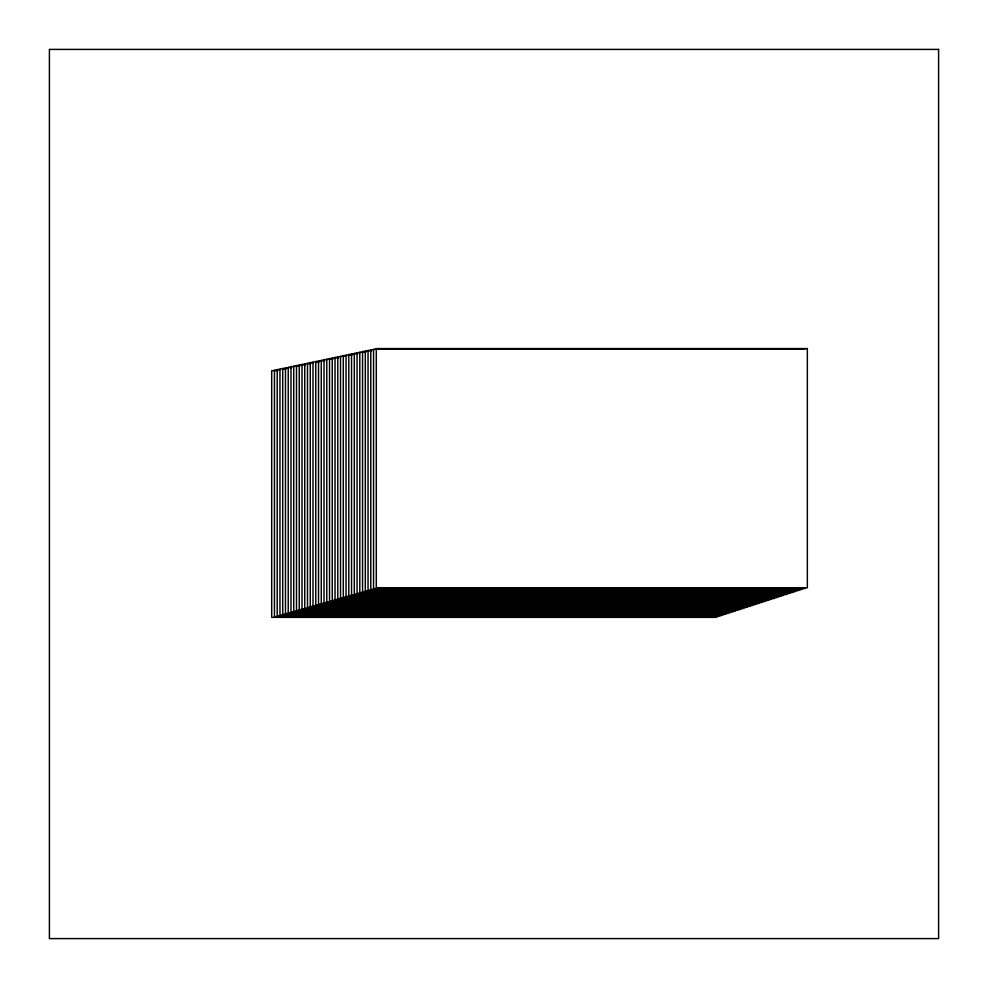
<?xml version="1.0" encoding="UTF-8"?>
<svg xmlns="http://www.w3.org/2000/svg" width="988" height="988" viewBox="0 0 988 988"><rect width="100%" height="100%" fill="white"/><g stroke="black" fill="none" stroke-linecap="round" stroke-linejoin="round"><path stroke-width="1.48" d="M804.948 349.159L373.55 349.159L373.55 588.527L804.948 588.527M373.884 349.74L370.796 349.74L370.796 589.305L802.54 589.305M371.13 350.32L368.042 350.32L368.042 590.083L800.144 590.083M371.451 350.901L365.301 350.901L365.301 590.861L797.748 590.861M365.622 351.481L362.547 351.481L362.547 591.639L795.352 591.639M365.968 352.074L359.793 352.074L359.793 592.417L792.956 592.417M360.126 352.654L357.051 352.654L357.051 593.195L790.561 593.195M357.372 353.235L354.297 353.235L354.297 593.973L788.152 593.973M357.705 353.815L351.543 353.815L351.543 594.751L785.756 594.751M351.876 354.396L348.789 354.396L348.789 595.529L783.361 595.529M352.21 354.976L346.047 354.976L346.047 596.307L780.965 596.307M346.38 355.557L343.293 355.557L343.293 597.085L778.569 597.085M346.702 356.137L340.539 356.137L340.539 597.864L776.173 597.864M340.872 356.717L337.785 356.717L337.785 598.642L773.777 598.642M338.118 357.298L335.031 357.298L335.031 599.42L771.381 599.42M338.452 357.878L332.277 357.878L332.277 600.198L768.985 600.198M332.61 358.471L329.535 358.471L329.535 600.976L766.589 600.976M332.944 359.052L326.781 359.052L326.781 601.754L764.193 601.754M327.102 359.632L324.027 359.632L324.027 602.532L761.797 602.532M324.36 360.212L321.273 360.212L321.273 603.31L759.402 603.31M324.669 360.793L318.519 360.793L318.519 604.088L757.006 604.088M318.852 361.373L315.765 361.373L315.765 604.878L754.61 604.878M319.173 361.954L313.011 361.954L313.011 605.656L752.214 605.656M313.344 362.534L310.257 362.534L310.257 606.434L749.818 606.434M310.59 363.115L307.503 363.115L307.503 607.212L747.422 607.212M310.911 363.695L304.749 363.695L304.749 607.991L745.026 607.991M305.082 364.276L301.995 364.276L301.995 608.769L742.63 608.769M305.416 364.856L299.241 364.856L299.241 609.547L740.234 609.547M299.574 365.437L296.486 365.437L296.486 610.325L737.838 610.325M299.895 366.017L293.732 366.017L293.732 611.103L735.455 611.103M294.066 366.597L290.978 366.597L290.978 611.893L733.059 611.893M291.312 367.178L288.224 367.178L288.224 612.671L730.663 612.671M291.645 367.758L285.47 367.758L285.47 613.449L728.267 613.449M285.804 368.339L282.716 368.339L282.716 614.227L725.871 614.227M286.125 368.907L279.962 368.907L279.962 615.005L723.475 615.005M280.296 369.487L277.208 369.487L277.208 615.783L721.092 615.783M277.542 370.068L274.454 370.068L274.454 616.574L718.696 616.574M277.875 370.648L271.7 370.648L271.7 617.352L716.3 617.352M938.6 49.4L49.4 49.4L49.4 938.6L938.6 938.6L938.6 49.4M807.344 348.579L376.292 348.579L376.292 587.749L807.344 587.749L807.344 348.579"/></g></svg>
